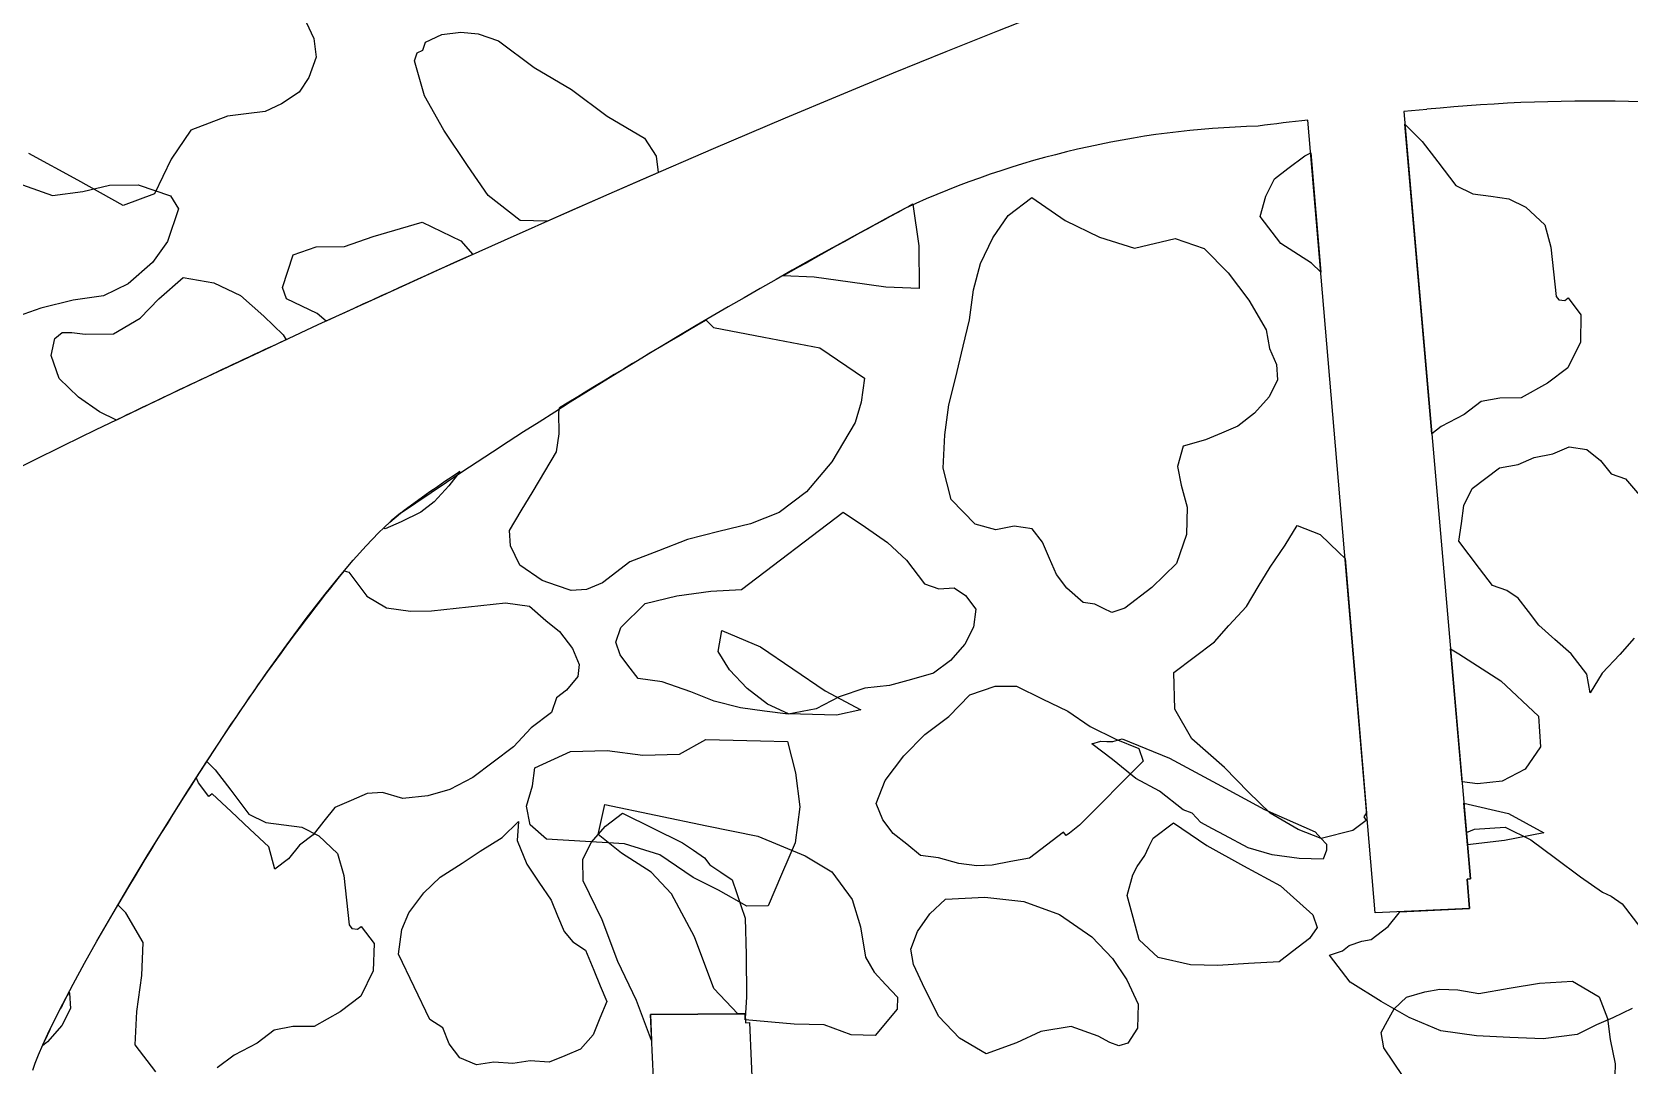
# Model space of a CAD drawing. Extents: x 1.3 to 15.6, y 3.2 to 7.5.
# Drawn here: x 2.768 to 4.389, y 5.241 to 6.29 of the extents above; entities that cross this region are included whole.
import ezdxf

# ---------------------------------------------------------------- set-up
doc = ezdxf.new("R2010")
doc.units = 0
doc.header["$MEASUREMENT"] = 0

msp = doc.modelspace()

# ---------------------------------------------------------------- linework, layer by layer
at = {"color": 7, "linetype": 'Continuous'}
for p, q in [((3.0467, 6.3), (3.0546, 6.2835)), ((3.1845, 6.2876), (3.2037, 6.2899)), ((3.2037, 6.2899), (3.2214, 6.2881)), ((3.0546, 6.2835), (3.0569, 6.2643)), ((3.165, 6.2716), (3.1679, 6.2797)), ((3.1679, 6.2797), (3.1845, 6.2876)), ((3.2214, 6.2881), (3.2418, 6.2809)), ((3.2418, 6.2809), (3.2781, 6.2541)), ((3.0569, 6.2643), (3.0496, 6.2439)), ((3.1566, 6.2608), (3.1595, 6.269)), ((3.1668, 6.2251), (3.1566, 6.2608)), ((3.1595, 6.269), (3.165, 6.2716)), ((3.0496, 6.2439), (3.0398, 6.2291)), ((3.2781, 6.2541), (3.3159, 6.2315)), ((3.0398, 6.2291), (3.0217, 6.2172)), ((3.1866, 6.1905), (3.1668, 6.2251)), ((3.3159, 6.2315), (3.3522, 6.2047)), ((3.0052, 6.2093), (2.986, 6.207)), ((3.0217, 6.2172), (3.0052, 6.2093)), ((4.1842, 6.2115), (4.1608, 6.2094)), ((4.1608, 6.2094), (4.2285, 5.4305)), ((2.9668, 6.2047), (2.9296, 6.1904)), ((2.986, 6.207), (2.9668, 6.2047)), ((3.3522, 6.2047), (3.39, 6.1821)), ((4.1317, 5.3957), (4.0635, 6.2005)), ((4.1619, 6.1964), (4.1796, 6.1789)), ((4.1892, 5.8822), (4.1619, 6.1964)), ((2.9296, 6.1904), (2.9098, 6.1608)), ((3.2104, 6.1544), (3.1866, 6.1905)), ((3.39, 6.1821), (3.402, 6.1641)), ((4.1796, 6.1789), (4.1953, 6.1583)), ((2.8151, 6.1395), (2.7651, 6.1666)), ((2.9098, 6.1608), (2.8927, 6.1256)), ((3.402, 6.1641), (3.404, 6.1474)), ((4.0432, 6.1513), (4.0604, 6.1643)), ((4.0604, 6.1643), (4.0663, 6.1672)), ((4.0663, 6.1672), (4.0765, 6.0462)), ((3.2316, 6.1239), (3.2104, 6.1544)), ((4.0295, 6.1408), (4.0432, 6.1513)), ((4.1953, 6.1583), (4.2136, 6.1342)), ((2.7484, 6.1387), (2.7893, 6.1239)), ((2.7893, 6.1239), (2.8201, 6.1282)), ((2.861, 6.114), (2.8151, 6.1395)), ((2.8201, 6.1282), (2.8471, 6.1344)), ((2.8471, 6.1344), (2.8761, 6.1349)), ((2.8761, 6.1349), (2.9091, 6.1238)), ((4.0209, 6.1235), (4.0295, 6.1408)), ((4.2136, 6.1342), (4.2309, 6.1257)), ((2.8927, 6.1256), (2.861, 6.114)), ((2.9091, 6.1238), (2.917, 6.1104)), ((3.2424, 6.1155), (3.2316, 6.1239)), ((3.2531, 6.1071), (3.2424, 6.1155)), ((3.6626, 6.1151), (3.6686, 6.0728)), ((3.7592, 6.1036), (3.7833, 6.1219)), ((3.7833, 6.1219), (3.8171, 6.0988)), ((4.015, 6.1027), (4.0209, 6.1235)), ((4.2309, 6.1257), (4.2491, 6.1232)), ((4.2491, 6.1232), (4.2673, 6.1207)), ((4.2673, 6.1207), (4.2846, 6.1122)), ((4.2846, 6.1122), (4.3038, 6.0942)), ((2.917, 6.1104), (2.9059, 6.0774)), ((3.1146, 6.0825), (3.1646, 6.0968)), ((3.1646, 6.0968), (3.2036, 6.078)), ((3.2639, 6.0986), (3.2531, 6.1071)), ((3.2776, 6.0983), (3.2639, 6.0986)), ((3.2912, 6.0981), (3.2776, 6.0983)), ((3.2915, 6.098), (3.2912, 6.0981)), ((3.7438, 6.0811), (3.7592, 6.1036)), ((3.8171, 6.0988), (3.8518, 6.0818)), ((4.0359, 6.0752), (4.015, 6.1027)), ((3.0858, 6.0724), (3.1146, 6.0825)), ((3.731, 6.055), (3.7438, 6.0811)), ((3.8518, 6.0818), (3.8873, 6.0707)), ((3.8873, 6.0707), (3.9287, 6.0805)), ((3.9287, 6.0805), (3.9582, 6.0703)), ((4.3038, 6.0942), (4.3099, 6.0717)), ((2.9059, 6.0774), (2.8908, 6.0559)), ((3.0226, 6.0308), (3.0337, 6.0638)), ((3.0337, 6.0638), (3.0568, 6.0719)), ((3.0568, 6.0719), (3.0858, 6.0724)), ((3.2036, 6.078), (3.2159, 6.0642)), ((3.6686, 6.0728), (3.6689, 6.0296)), ((3.9582, 6.0703), (3.9825, 6.0454)), ((4.0672, 6.0555), (4.0359, 6.0752)), ((4.3099, 6.0717), (4.3127, 6.0467)), ((2.8908, 6.0559), (2.866, 6.0342)), ((3.7242, 6.0282), (3.731, 6.055)), ((4.0765, 6.0462), (4.0672, 6.0555)), ((4.3127, 6.0467), (4.3155, 6.0216)), ((2.866, 6.0342), (2.8411, 6.0222)), ((2.8972, 6.0192), (2.922, 6.0409)), ((2.922, 6.0409), (2.953, 6.0355)), ((2.953, 6.0355), (2.9802, 6.0224)), ((3.0267, 6.0193), (3.0226, 6.0308)), ((3.5625, 6.041), (3.5309, 6.0424)), ((3.5989, 6.036), (3.5625, 6.041)), ((3.6352, 6.0311), (3.5989, 6.036)), ((3.6689, 6.0296), (3.6352, 6.0311)), ((3.9825, 6.0454), (4.0035, 6.0179)), ((2.8102, 6.0179), (2.7775, 6.0097)), ((2.8411, 6.0222), (2.8102, 6.0179)), ((2.8781, 5.9996), (2.8972, 6.0192)), ((2.9802, 6.0224), (3.0037, 6.0015)), ((3.0422, 6.0118), (3.0267, 6.0193)), ((3.7201, 5.9979), (3.7242, 6.0282)), ((4.0035, 6.0179), (4.021, 5.9878)), ((4.3155, 6.0216), (4.3181, 6.0182)), ((4.3181, 6.0182), (4.3241, 6.0174)), ((4.3241, 6.0174), (4.3276, 6.02)), ((4.3276, 6.02), (4.3406, 6.0028)), ((2.7775, 6.0097), (2.7486, 5.9996)), ((2.8513, 5.9837), (2.8781, 5.9996)), ((3.0037, 6.0015), (3.0234, 5.9825)), ((3.0578, 6.0043), (3.0422, 6.0118)), ((3.0672, 5.9965), (3.0578, 6.0043)), ((3.7134, 5.9711), (3.7201, 5.9979)), ((4.3406, 6.0028), (4.34, 5.9751)), ((2.7915, 5.979), (2.7991, 5.9849)), ((2.7991, 5.9849), (2.8088, 5.985)), ((2.8088, 5.985), (2.8223, 5.9833)), ((2.8223, 5.9833), (2.8513, 5.9837)), ((3.0234, 5.9825), (3.0263, 5.9776)), ((3.4527, 5.9974), (3.46, 5.9902)), ((3.46, 5.9902), (3.5111, 5.9802)), ((4.021, 5.9878), (4.0245, 5.9688)), ((2.7879, 5.9615), (2.7915, 5.979)), ((3.5111, 5.9802), (3.5682, 5.9693)), ((3.5682, 5.9693), (3.6133, 5.9385)), ((3.7058, 5.9382), (3.7134, 5.9711)), ((4.0245, 5.9688), (4.0315, 5.9524)), ((4.34, 5.9751), (4.3272, 5.9491)), ((2.796, 5.9384), (2.7879, 5.9615)), ((4.0315, 5.9524), (4.0325, 5.9369)), ((2.8156, 5.9194), (2.796, 5.9384)), ((3.6133, 5.9385), (3.61, 5.9142)), ((3.6991, 5.9114), (3.7058, 5.9382)), ((4.0325, 5.9369), (4.024, 5.9195)), ((4.3065, 5.9334), (4.2798, 5.9186)), ((4.3272, 5.9491), (4.3065, 5.9334)), ((2.8371, 5.9043), (2.8156, 5.9194)), ((4.024, 5.9195), (4.0094, 5.903)), ((4.2582, 5.9184), (4.2392, 5.9148)), ((4.2798, 5.9186), (4.2582, 5.9184)), ((2.8541, 5.8961), (2.8371, 5.9043)), ((3.3033, 5.9036), (3.3039, 5.9084)), ((3.3034, 5.882), (3.3033, 5.9036)), ((3.61, 5.9142), (3.6041, 5.8935)), ((3.6949, 5.8811), (3.6991, 5.9114)), ((4.0094, 5.903), (3.9922, 5.8899)), ((4.222, 5.9018), (4.1988, 5.8895)), ((4.2392, 5.9148), (4.222, 5.9018)), ((3.6041, 5.8935), (3.5921, 5.8735)), ((3.9922, 5.8899), (3.9758, 5.8829)), ((4.1988, 5.8895), (4.1892, 5.8822)), ((3.3009, 5.8638), (3.3034, 5.882)), ((3.5921, 5.8735), (3.5802, 5.8536)), ((3.6934, 5.8474), (3.6949, 5.8811)), ((3.937, 5.8697), (3.9311, 5.8489)), ((3.9594, 5.8759), (3.937, 5.8697)), ((3.9758, 5.8829), (3.9594, 5.8759)), ((4.3122, 5.8617), (4.3285, 5.8688)), ((4.3285, 5.8688), (4.3467, 5.8663)), ((3.289, 5.8439), (3.3009, 5.8638)), ((3.5802, 5.8536), (3.5544, 5.8231)), ((4.2768, 5.8511), (4.2932, 5.8582)), ((4.2932, 5.8582), (4.3122, 5.8617)), ((4.3467, 5.8663), (4.3606, 5.8551)), ((4.3606, 5.8551), (4.3711, 5.8414)), ((3.2025, 5.8433), (3.1914, 5.8294)), ((3.2028, 5.8439), (3.2025, 5.8433)), ((3.277, 5.8239), (3.289, 5.8439)), ((3.7014, 5.8154), (3.6934, 5.8474)), ((3.9311, 5.8489), (3.9347, 5.8299)), ((4.2303, 5.8266), (4.244, 5.8371)), ((4.244, 5.8371), (4.2578, 5.8476)), ((4.2578, 5.8476), (4.2768, 5.8511)), ((4.3711, 5.8414), (4.3858, 5.8363)), ((4.3858, 5.8363), (4.4337, 5.7804)), ((3.1914, 5.8294), (3.1768, 5.8129)), ((3.265, 5.804), (3.277, 5.8239)), ((3.5544, 5.8231), (3.5269, 5.8022)), ((3.9347, 5.8299), (3.9409, 5.8075)), ((4.2218, 5.8093), (4.2303, 5.8266)), ((3.1768, 5.8129), (3.163, 5.8025)), ((3.253, 5.784), (3.265, 5.804)), ((3.7258, 5.7905), (3.7014, 5.8154)), ((3.9409, 5.8075), (3.9402, 5.7798)), ((4.2193, 5.7911), (4.2218, 5.8093)), ((3.1432, 5.7928), (3.1268, 5.7858)), ((3.163, 5.8025), (3.1432, 5.7928)), ((3.4976, 5.7908), (3.4657, 5.7828)), ((3.4885, 5.7242), (3.5917, 5.8026)), ((3.5269, 5.8022), (3.4976, 5.7908)), ((3.5917, 5.8026), (3.6143, 5.7872)), ((3.6143, 5.7872), (3.6369, 5.7718)), ((3.7466, 5.7846), (3.7258, 5.7905)), ((3.7655, 5.7882), (3.7466, 5.7846)), ((3.7837, 5.7857), (3.7655, 5.7882)), ((4.0405, 5.7692), (4.0525, 5.7892)), ((4.0525, 5.7892), (4.0759, 5.7798)), ((4.2168, 5.773), (4.2193, 5.7911)), ((3.1268, 5.7858), (3.1252, 5.7865)), ((3.254, 5.7685), (3.253, 5.784)), ((3.4337, 5.7748), (3.4044, 5.7634)), ((3.4657, 5.7828), (3.4337, 5.7748)), ((3.6369, 5.7718), (3.656, 5.7538)), ((3.7942, 5.772), (3.7837, 5.7857)), ((3.8012, 5.7556), (3.7942, 5.772)), ((3.9402, 5.7798), (3.93, 5.7504)), ((4.0759, 5.7798), (4.095, 5.7618)), ((4.2273, 5.7592), (4.2168, 5.773)), ((3.2636, 5.7487), (3.254, 5.7685)), ((3.4044, 5.7634), (3.3751, 5.752)), ((3.8082, 5.7392), (3.8012, 5.7556)), ((4.0251, 5.7467), (4.0405, 5.7692)), ((4.095, 5.7618), (4.1012, 5.7557)), ((4.1012, 5.7557), (4.1231, 5.4972)), ((4.2377, 5.7454), (4.2273, 5.7592)), ((3.0853, 5.7431), (3.09, 5.7415)), ((3.09, 5.7415), (3.1083, 5.7174)), ((3.2862, 5.7332), (3.2636, 5.7487)), ((3.3751, 5.752), (3.3476, 5.731)), ((3.656, 5.7538), (3.6743, 5.7297)), ((3.8187, 5.7254), (3.8082, 5.7392)), ((3.93, 5.7504), (3.9051, 5.726)), ((4.0131, 5.7267), (4.0251, 5.7467)), ((4.2508, 5.7282), (4.2377, 5.7454)), ((3.3009, 5.7282), (3.2862, 5.7332)), ((3.3157, 5.7231), (3.3009, 5.7282)), ((3.3312, 5.724), (3.3157, 5.7231)), ((3.3476, 5.731), (3.3312, 5.724)), ((3.4229, 5.7177), (3.4574, 5.7223)), ((3.4574, 5.7223), (3.4885, 5.7242)), ((3.6743, 5.7297), (3.689, 5.7246)), ((3.689, 5.7246), (3.7046, 5.7256)), ((3.7046, 5.7256), (3.7159, 5.7179)), ((3.8352, 5.7109), (3.8187, 5.7254)), ((3.9051, 5.726), (3.8776, 5.7051)), ((4.0012, 5.7067), (4.0131, 5.7267)), ((4.2655, 5.7231), (4.2508, 5.7282)), ((4.2768, 5.7154), (4.2655, 5.7231)), ((3.1083, 5.7174), (3.1282, 5.7054)), ((3.1991, 5.705), (3.2241, 5.7078)), ((3.2241, 5.7078), (3.2492, 5.7105)), ((3.2492, 5.7105), (3.2734, 5.7072)), ((3.2734, 5.7072), (3.2899, 5.6926)), ((3.366, 5.6854), (3.3909, 5.7097)), ((3.3909, 5.7097), (3.4229, 5.7177)), ((3.7159, 5.7179), (3.7263, 5.7041)), ((3.8473, 5.7092), (3.8352, 5.7109)), ((3.856, 5.7049), (3.8473, 5.7092)), ((3.9831, 5.6876), (4.0012, 5.7067)), ((4.2873, 5.7017), (4.2768, 5.7154)), ((3.1282, 5.7054), (3.1525, 5.7021)), ((3.1525, 5.7021), (3.1741, 5.7023)), ((3.1741, 5.7023), (3.1991, 5.705)), ((3.2899, 5.6926), (3.3038, 5.6815)), ((3.7263, 5.7041), (3.7239, 5.6859)), ((3.8646, 5.7007), (3.856, 5.7049)), ((3.8776, 5.7051), (3.8646, 5.7007)), ((4.2977, 5.6879), (4.2873, 5.7017)), ((3.3038, 5.6815), (3.3169, 5.6643)), ((3.3609, 5.6706), (3.366, 5.6854)), ((3.4648, 5.6612), (3.4685, 5.6825)), ((3.4685, 5.6825), (3.5077, 5.666)), ((3.7239, 5.6859), (3.7153, 5.6686)), ((3.9685, 5.6711), (3.9831, 5.6876)), ((4.3142, 5.6733), (4.2977, 5.6879)), ((4.3946, 5.6747), (4.38, 5.6582)), ((3.3169, 5.6643), (3.3239, 5.6479)), ((3.3654, 5.6577), (3.3609, 5.6706)), ((3.3732, 5.6474), (3.3654, 5.6577)), ((3.4764, 5.6425), (3.4648, 5.6612)), ((3.5077, 5.666), (3.5407, 5.6436)), ((3.7153, 5.6686), (3.7007, 5.6521)), ((3.9479, 5.6554), (3.9685, 5.6711)), ((4.2082, 5.664), (4.2167, 5.6589)), ((4.2199, 5.5289), (4.2082, 5.664)), ((4.2167, 5.6589), (4.2592, 5.6315)), ((4.3308, 5.6587), (4.3142, 5.6733)), ((4.3465, 5.6381), (4.3308, 5.6587)), ((4.38, 5.6582), (4.362, 5.6391)), ((3.3239, 5.6479), (3.3223, 5.6358)), ((3.3837, 5.6336), (3.3732, 5.6474)), ((3.4942, 5.6236), (3.4764, 5.6425)), ((3.5407, 5.6436), (3.5736, 5.6213)), ((3.7007, 5.6521), (3.6835, 5.639)), ((3.9273, 5.6397), (3.9479, 5.6554)), ((3.3223, 5.6358), (3.3111, 5.6219)), ((3.4079, 5.6303), (3.3837, 5.6336)), ((3.4373, 5.6201), (3.4079, 5.6303)), ((3.6387, 5.6266), (3.6136, 5.6239)), ((3.6611, 5.6328), (3.6387, 5.6266)), ((3.6835, 5.639), (3.6611, 5.6328)), ((3.7203, 5.617), (3.7462, 5.6259)), ((3.7462, 5.6259), (3.7678, 5.626)), ((3.7678, 5.626), (3.7938, 5.6132)), ((3.9284, 5.6026), (3.9273, 5.6397)), ((4.2592, 5.6315), (4.2975, 5.5954)), ((4.35, 5.6191), (4.3465, 5.6381)), ((4.362, 5.6391), (4.35, 5.6191)), ((3.3008, 5.6141), (3.2957, 5.5993)), ((3.3111, 5.6219), (3.3008, 5.6141)), ((3.4607, 5.6108), (3.4373, 5.6201)), ((3.4876, 5.604), (3.4607, 5.6108)), ((3.5151, 5.6077), (3.4942, 5.6236)), ((3.5878, 5.6151), (3.5645, 5.6028)), ((3.5736, 5.6213), (3.6097, 5.6018)), ((3.6136, 5.6239), (3.5878, 5.6151)), ((3.6989, 5.5953), (3.7203, 5.617)), ((3.7938, 5.6132), (3.8198, 5.6004)), ((3.2957, 5.5993), (3.2751, 5.5837)), ((3.5118, 5.6007), (3.4876, 5.604)), ((3.536, 5.5974), (3.5118, 5.6007)), ((3.5362, 5.5979), (3.5151, 5.6077)), ((3.5645, 5.6028), (3.536, 5.5974)), ((3.5607, 5.5972), (3.5362, 5.5979)), ((3.5851, 5.5965), (3.5607, 5.5972)), ((3.6097, 5.6018), (3.5851, 5.5965)), ((3.6748, 5.577), (3.6989, 5.5953)), ((3.8198, 5.6004), (3.8424, 5.585)), ((3.9458, 5.5724), (3.9284, 5.6026)), ((4.2975, 5.5954), (4.2994, 5.5643)), ((3.2751, 5.5837), (3.2571, 5.5645)), ((3.6533, 5.5553), (3.6748, 5.577)), ((3.8424, 5.585), (3.8684, 5.5722)), ((3.2571, 5.5645), (3.2364, 5.5488)), ((3.315, 5.5597), (3.3521, 5.5608)), ((3.3521, 5.5608), (3.3885, 5.5559)), ((3.4256, 5.557), (3.4523, 5.5718)), ((3.4523, 5.5718), (3.48, 5.5711)), ((3.48, 5.5711), (3.5077, 5.5705)), ((3.5077, 5.5705), (3.5353, 5.5698)), ((3.5353, 5.5698), (3.5433, 5.5378)), ((3.8441, 5.5673), (3.8533, 5.5701)), ((3.865, 5.5514), (3.8441, 5.5673)), ((3.8533, 5.5701), (3.8594, 5.5699)), ((3.8594, 5.5699), (3.8655, 5.5697)), ((3.8655, 5.5697), (3.8748, 5.5725)), ((3.8684, 5.5722), (3.8918, 5.5628)), ((3.8748, 5.5725), (3.9231, 5.5527)), ((3.8918, 5.5628), (3.8962, 5.5499)), ((3.9789, 5.5433), (3.9458, 5.5724)), ((4.2994, 5.5643), (4.284, 5.5418)), ((2.9458, 5.5495), (2.9545, 5.5409)), ((3.2364, 5.5488), (3.2158, 5.5331)), ((3.2788, 5.5431), (3.315, 5.5597)), ((3.3885, 5.5559), (3.4256, 5.557)), ((3.6345, 5.5301), (3.6533, 5.5553)), ((3.8962, 5.5499), (3.8318, 5.4847)), ((3.8889, 5.5323), (3.865, 5.5514)), ((3.9231, 5.5527), (3.9713, 5.5268)), ((2.9375, 5.5279), (2.9352, 5.5332)), ((2.948, 5.5141), (2.9375, 5.5279)), ((2.9545, 5.5409), (2.9702, 5.5202)), ((3.2158, 5.5331), (3.1925, 5.5209)), ((3.2763, 5.5249), (3.2788, 5.5431)), ((3.5433, 5.5378), (3.5479, 5.5033)), ((3.6251, 5.5067), (3.6345, 5.5301)), ((3.913, 5.5194), (3.8889, 5.5323)), ((4.0032, 5.5183), (3.9789, 5.5433)), ((4.2357, 5.5268), (4.2199, 5.5289)), ((4.2607, 5.5295), (4.2357, 5.5268)), ((4.284, 5.5418), (4.2607, 5.5295)), ((2.9514, 5.5167), (2.948, 5.5141)), ((2.9705, 5.4987), (2.9514, 5.5167)), ((2.9702, 5.5202), (2.9885, 5.4961)), ((3.1087, 5.5169), (3.0923, 5.5099)), ((3.1243, 5.5179), (3.1087, 5.5169)), ((3.145, 5.5119), (3.1243, 5.5179)), ((3.1701, 5.5147), (3.145, 5.5119)), ((3.1925, 5.5209), (3.1701, 5.5147)), ((3.2704, 5.5041), (3.2763, 5.5249)), ((3.9368, 5.5003), (3.913, 5.5194)), ((3.9713, 5.5268), (4.0194, 5.5009)), ((4.025, 5.4969), (4.0032, 5.5183)), ((2.9897, 5.4807), (2.9705, 5.4987)), ((2.9885, 5.4961), (3.0059, 5.4876)), ((3.076, 5.5029), (3.0648, 5.489)), ((3.0923, 5.5099), (3.076, 5.5029)), ((3.274, 5.4851), (3.2704, 5.5041)), ((3.343, 5.4753), (3.35, 5.5057)), ((3.35, 5.5057), (3.4017, 5.495)), ((3.3507, 5.4838), (3.3679, 5.4969)), ((3.3679, 5.4969), (3.4286, 5.467)), ((3.5479, 5.5033), (3.5429, 5.467)), ((3.6321, 5.4903), (3.6251, 5.5067)), ((3.9459, 5.497), (3.9368, 5.5003)), ((3.9548, 5.4876), (3.9459, 5.497)), ((4.0194, 5.5009), (4.0707, 5.478)), ((4.0536, 5.4806), (4.025, 5.4969)), ((4.1231, 5.4972), (4.1201, 5.4932)), ((4.2218, 5.507), (4.2669, 5.4966)), ((4.2255, 5.4649), (4.2218, 5.507)), ((4.2669, 5.4966), (4.303, 5.4771)), ((3.0088, 5.4627), (2.9897, 5.4807)), ((3.0059, 5.4876), (3.024, 5.4851)), ((3.024, 5.4851), (3.0422, 5.4827)), ((3.0422, 5.4827), (3.0595, 5.4741)), ((3.0648, 5.489), (3.0537, 5.475)), ((3.2456, 5.4723), (3.2622, 5.4886)), ((3.2622, 5.4886), (3.2608, 5.4693)), ((3.2905, 5.4705), (3.274, 5.4851)), ((3.3361, 5.4673), (3.3507, 5.4838)), ((3.4017, 5.495), (3.4533, 5.4842)), ((3.4533, 5.4842), (3.505, 5.4735)), ((3.6426, 5.4765), (3.6321, 5.4903)), ((3.8284, 5.4821), (3.8215, 5.4768)), ((3.8318, 5.4847), (3.8284, 5.4821)), ((3.9064, 5.4715), (3.927, 5.4872)), ((3.927, 5.4872), (3.9609, 5.4641)), ((3.9668, 5.4811), (3.9548, 5.4876)), ((3.9789, 5.4746), (3.9668, 5.4811)), ((4.077, 5.4713), (4.0536, 5.4806)), ((4.1089, 5.4793), (4.077, 5.4713)), ((4.1227, 5.4897), (4.1089, 5.4793)), ((4.1201, 5.4932), (4.1227, 5.4897)), ((4.2244, 5.4774), (4.2325, 5.4809)), ((4.2325, 5.4809), (4.2636, 5.4829)), ((4.2636, 5.4829), (4.2896, 5.4701)), ((3.0399, 5.4646), (3.0288, 5.4507)), ((3.0537, 5.475), (3.0399, 5.4646)), ((3.0595, 5.4741), (3.0787, 5.4561)), ((3.2233, 5.4584), (3.2456, 5.4723)), ((3.2608, 5.4693), (3.2708, 5.4453)), ((3.3303, 5.4682), (3.2905, 5.4705)), ((3.3276, 5.4499), (3.3361, 5.4673)), ((3.37, 5.4659), (3.3303, 5.4682)), ((3.3669, 5.4563), (3.343, 5.4753)), ((3.4056, 5.4548), (3.37, 5.4659)), ((3.4286, 5.467), (3.4399, 5.4593)), ((3.505, 5.4735), (3.5533, 5.4537)), ((3.5429, 5.467), (3.5293, 5.4349)), ((3.6565, 5.4654), (3.6426, 5.4765)), ((3.6704, 5.4542), (3.6565, 5.4654)), ((3.7982, 5.4646), (3.781, 5.4515)), ((3.8154, 5.4776), (3.7982, 5.4646)), ((3.818, 5.4742), (3.8154, 5.4776)), ((3.8215, 5.4768), (3.818, 5.4742)), ((3.8978, 5.4542), (3.9021, 5.4629)), ((3.9021, 5.4629), (3.9064, 5.4715)), ((3.9609, 5.4641), (3.9982, 5.4436)), ((4.0029, 5.4617), (3.9789, 5.4746)), ((4.0707, 5.478), (4.0766, 5.4717)), ((4.0766, 5.4717), (4.0825, 5.4654)), ((4.0825, 5.4654), (4.0823, 5.4593)), ((4.2285, 5.4305), (4.2244, 5.4774)), ((4.263, 5.4692), (4.2255, 5.4649)), ((4.303, 5.4771), (4.263, 5.4692)), ((4.2896, 5.4701), (4.3148, 5.4512)), ((3.015, 5.4402), (3.0088, 5.4627)), ((3.0288, 5.4507), (3.015, 5.4402)), ((3.0787, 5.4561), (3.0849, 5.4337)), ((3.205, 5.4461), (3.2233, 5.4584)), ((3.3278, 5.4283), (3.3276, 5.4499)), ((3.3969, 5.437), (3.3669, 5.4563)), ((3.4394, 5.4317), (3.4056, 5.4548)), ((3.4399, 5.4593), (3.4512, 5.4516)), ((3.4512, 5.4516), (3.4564, 5.4447)), ((3.5533, 5.4537), (3.5803, 5.4376)), ((3.6885, 5.4518), (3.6704, 5.4542)), ((3.7093, 5.4458), (3.6885, 5.4518)), ((3.762, 5.4479), (3.743, 5.4443)), ((3.781, 5.4515), (3.762, 5.4479)), ((3.8901, 5.4429), (3.8978, 5.4542)), ((4.0272, 5.4548), (4.0029, 5.4617)), ((4.0546, 5.4509), (4.0272, 5.4548)), ((4.079, 5.4502), (4.0546, 5.4509)), ((4.0823, 5.4593), (4.079, 5.4502)), ((4.3148, 5.4512), (4.34, 5.4324)), ((3.0849, 5.4337), (3.0876, 5.4086)), ((3.166, 5.416), (3.1827, 5.4322)), ((3.1827, 5.4322), (3.205, 5.4461)), ((3.2708, 5.4453), (3.283, 5.427)), ((3.4176, 5.415), (3.3969, 5.437)), ((3.4654, 5.4189), (3.4394, 5.4317)), ((3.4564, 5.4447), (3.4677, 5.437)), ((3.4677, 5.437), (3.479, 5.4293)), ((3.5293, 5.4349), (3.5157, 5.4028)), ((3.5803, 5.4376), (3.6009, 5.4095)), ((3.7275, 5.4434), (3.7093, 5.4458)), ((3.743, 5.4443), (3.7275, 5.4434)), ((3.8799, 5.4135), (3.8859, 5.4343)), ((3.8859, 5.4343), (3.8901, 5.4429)), ((3.9982, 5.4436), (4.0355, 5.4231)), ((4.225, 5.4301), (4.2285, 5.4305)), ((4.2285, 5.4305), (4.225, 5.4301)), ((4.34, 5.4324), (4.3513, 5.4247)), ((3.151, 5.3957), (3.166, 5.416)), ((3.283, 5.427), (3.2953, 5.4087)), ((3.347, 5.3887), (3.3278, 5.4283)), ((3.4408, 5.3715), (3.4176, 5.415)), ((3.494, 5.4027), (3.4654, 5.4189)), ((3.479, 5.4293), (3.4834, 5.4164)), ((3.4834, 5.4164), (3.4878, 5.4034)), ((4.0355, 5.4231), (4.0685, 5.3939)), ((4.2276, 5.4003), (4.225, 5.4301)), ((4.225, 5.4301), (4.2276, 5.4003)), ((4.3513, 5.4247), (4.3626, 5.4169)), ((4.3626, 5.4169), (4.3712, 5.4127)), ((2.8638, 5.3959), (2.8557, 5.404)), ((3.0876, 5.4086), (3.0904, 5.3836)), ((3.2953, 5.4087), (3.3019, 5.3927)), ((3.4878, 5.4034), (3.4922, 5.3905)), ((3.5157, 5.4028), (3.494, 5.4027)), ((3.6009, 5.4095), (3.6092, 5.3817)), ((3.6799, 5.3949), (3.6957, 5.4097)), ((3.6957, 5.4097), (3.7355, 5.4116)), ((3.7355, 5.4116), (3.7751, 5.4073)), ((3.7751, 5.4073), (3.8114, 5.394)), ((3.8861, 5.391), (3.8799, 5.4135)), ((4.2276, 5.4003), (4.1317, 5.3957)), ((4.1569, 5.3969), (4.2276, 5.4003)), ((4.3712, 5.4127), (4.3825, 5.405)), ((4.3825, 5.405), (4.427, 5.3465)), ((2.8813, 5.3658), (2.8638, 5.3959)), ((3.0904, 5.3836), (3.093, 5.3801)), ((3.099, 5.3793), (3.1025, 5.3819)), ((3.1025, 5.3819), (3.1156, 5.3647)), ((3.144, 5.3788), (3.151, 5.3957)), ((3.3019, 5.3927), (3.3085, 5.3768)), ((3.3629, 5.3464), (3.347, 5.3887)), ((3.4922, 5.3905), (3.4933, 5.3533)), ((3.6672, 5.377), (3.6799, 5.3949)), ((3.8114, 5.394), (3.8443, 5.3716)), ((3.8923, 5.3686), (3.8861, 5.391)), ((4.0685, 5.3939), (4.0729, 5.381)), ((4.1278, 5.3688), (4.145, 5.3818)), ((4.145, 5.3818), (4.1561, 5.3957)), ((4.1561, 5.3957), (4.1569, 5.3969)), ((2.8798, 5.3321), (2.8813, 5.3658)), ((3.093, 5.3801), (3.099, 5.3793)), ((3.1403, 5.3538), (3.144, 5.3788)), ((3.3085, 5.3768), (3.3175, 5.3664)), ((3.3175, 5.3664), (3.3304, 5.3578)), ((3.4606, 5.3189), (3.4408, 5.3715)), ((3.6092, 5.3817), (3.6144, 5.351)), ((3.6605, 5.3588), (3.6672, 5.377)), ((3.8443, 5.3716), (3.8651, 5.3496)), ((3.9115, 5.3506), (3.8923, 5.3686)), ((4.0652, 5.3697), (4.048, 5.3566)), ((4.0729, 5.381), (4.0652, 5.3697)), ((4.1054, 5.3626), (4.1183, 5.367)), ((4.1183, 5.367), (4.1278, 5.3688)), ((3.1156, 5.3647), (3.1149, 5.3371)), ((3.1724, 5.2876), (3.1403, 5.3538)), ((3.3304, 5.3578), (3.3387, 5.3378)), ((3.4933, 5.3533), (3.4936, 5.3101)), ((3.6144, 5.351), (3.6231, 5.3355)), ((3.6631, 5.3434), (3.6605, 5.3588)), ((3.8651, 5.3496), (3.8797, 5.3278)), ((3.9444, 5.343), (3.9115, 5.3506)), ((4.048, 5.3566), (4.0342, 5.3462)), ((4.0855, 5.3529), (4.0985, 5.3573)), ((4.1065, 5.3254), (4.0855, 5.3529)), ((4.0985, 5.3573), (4.1054, 5.3626)), ((3.1149, 5.3371), (3.1021, 5.3111)), ((3.3387, 5.3378), (3.3453, 5.3218)), ((3.3821, 5.3068), (3.3629, 5.3464)), ((3.6231, 5.3355), (3.635, 5.3229)), ((3.6746, 5.3186), (3.6631, 5.3434)), ((3.972, 5.3423), (3.9444, 5.343)), ((4.0031, 5.3443), (3.972, 5.3423)), ((4.0342, 5.3462), (4.0031, 5.3443)), ((2.8749, 5.2958), (2.8798, 5.3321)), ((3.3453, 5.3218), (3.3519, 5.3059)), ((3.4847, 5.2933), (3.4606, 5.3189)), ((3.635, 5.3229), (3.6468, 5.3103)), ((3.689, 5.2907), (3.6746, 5.3186)), ((3.8797, 5.3278), (3.8912, 5.303)), ((4.1377, 5.3057), (4.1065, 5.3254)), ((4.182, 5.3157), (4.1973, 5.3183)), ((4.1973, 5.3183), (4.2157, 5.3177)), ((4.2157, 5.3177), (4.237, 5.314)), ((4.237, 5.314), (4.2677, 5.3192)), ((4.2677, 5.3192), (4.2984, 5.3244)), ((4.2984, 5.3244), (4.3321, 5.3265)), ((4.3321, 5.3265), (4.3591, 5.3104)), ((2.806, 5.3154), (2.8065, 5.3143)), ((2.8065, 5.3143), (2.8074, 5.2988)), ((3.1021, 5.3111), (3.0814, 5.2954)), ((3.3519, 5.3059), (3.3449, 5.2889)), ((3.3974, 5.2661), (3.3821, 5.3068)), ((3.4936, 5.3101), (3.4924, 5.289)), ((3.6468, 5.3103), (3.6465, 5.2981)), ((3.8912, 5.303), (3.8905, 5.2786)), ((4.1663, 5.2895), (4.1377, 5.3057)), ((4.1509, 5.2983), (4.1635, 5.3101)), ((4.1635, 5.3101), (4.182, 5.3157)), ((4.3591, 5.3104), (4.3677, 5.2887)), ((2.8074, 5.2988), (2.7989, 5.2814)), ((2.8733, 5.262), (2.8749, 5.2958)), ((3.0814, 5.2954), (3.0547, 5.2805)), ((3.1853, 5.279), (3.1724, 5.2876)), ((3.3449, 5.2889), (3.3379, 5.272)), ((3.4922, 5.2934), (3.3962, 5.2926)), ((3.3962, 5.2926), (3.4922, 5.2934)), ((3.3962, 5.2926), (3.3974, 5.2661)), ((3.4272, 4.6099), (3.3962, 5.2926)), ((3.4922, 5.2934), (3.4847, 5.2933)), ((3.4924, 5.289), (3.4922, 5.2934)), ((3.4924, 5.2873), (3.4922, 5.2934)), ((3.4922, 5.2934), (3.4926, 5.2842)), ((3.5421, 5.2829), (3.4924, 5.2873)), ((3.6465, 5.2981), (3.6243, 5.2712)), ((3.7098, 5.2687), (3.689, 5.2907)), ((4.1379, 5.2742), (4.1444, 5.2862)), ((4.1444, 5.2862), (4.1509, 5.2983)), ((4.1984, 5.2759), (4.1663, 5.2895)), ((4.3729, 5.2891), (4.3565, 5.2821)), ((4.3677, 5.2887), (4.3701, 5.2672)), ((4.3927, 5.2987), (4.3729, 5.2891)), ((2.7989, 5.2814), (2.7843, 5.2649)), ((3.0141, 5.2768), (2.9969, 5.2637)), ((3.0331, 5.2804), (3.0141, 5.2768)), ((3.0547, 5.2805), (3.0331, 5.2804)), ((3.192, 5.263), (3.1853, 5.279)), ((3.3379, 5.272), (3.3252, 5.2574)), ((3.4926, 5.2842), (3.4967, 5.2844)), ((3.4967, 5.2844), (3.5252, 4.5933)), ((3.5726, 5.282), (3.5421, 5.2829)), ((3.5998, 5.272), (3.5726, 5.282)), ((3.6243, 5.2712), (3.5998, 5.272)), ((3.7368, 5.2526), (3.7098, 5.2687)), ((3.7925, 5.2754), (3.7677, 5.2639)), ((3.8233, 5.2806), (3.7925, 5.2754)), ((3.8505, 5.2706), (3.8233, 5.2806)), ((3.8625, 5.2641), (3.8505, 5.2706)), ((3.8905, 5.2786), (3.8808, 5.2636)), ((4.1405, 5.2588), (4.1379, 5.2742)), ((4.2347, 5.2709), (4.1984, 5.2759)), ((4.2685, 5.2694), (4.2347, 5.2709)), ((4.3022, 5.2679), (4.2685, 5.2694)), ((4.3367, 5.2724), (4.3022, 5.2679)), ((4.3565, 5.2821), (4.3367, 5.2724)), ((2.7843, 5.2649), (2.779, 5.2609)), ((2.8943, 5.2345), (2.8733, 5.262)), ((2.9969, 5.2637), (2.9737, 5.2515)), ((3.2026, 5.2487), (3.192, 5.263)), ((3.3252, 5.2574), (3.3093, 5.2508)), ((3.7677, 5.2639), (3.7368, 5.2526)), ((3.8716, 5.2608), (3.8625, 5.2641)), ((3.8808, 5.2636), (3.8716, 5.2608)), ((4.1698, 5.2152), (4.1405, 5.2588)), ((4.3701, 5.2672), (4.3754, 5.2426)), ((2.9737, 5.2515), (2.9565, 5.2384)), ((3.2195, 5.2417), (3.2026, 5.2487)), ((3.2371, 5.2443), (3.2195, 5.2417)), ((3.2564, 5.2429), (3.2371, 5.2443)), ((3.274, 5.2455), (3.2564, 5.2429)), ((3.2933, 5.2442), (3.274, 5.2455)), ((3.3093, 5.2508), (3.2933, 5.2442)), ((4.3754, 5.2426), (4.3747, 5.2182))]:
    msp.add_line(p, q, dxfattribs=at)
at = {"color": 7, "linetype": 'Continuous', "flags": 128}
for points in [[(3.7991, 6.3108), (3.7483, 6.2909), (3.696, 6.27), (3.6425, 6.2482), (3.5881, 6.2257), (3.5329, 6.2026), (3.4599, 6.1715), (3.3864, 6.1397), (3.3129, 6.1075), (3.2478, 6.0785), (3.1835, 6.0496), (3.1204, 6.0209), (3.0587, 5.9926), (2.9989, 5.9648), (2.9413, 5.9377), (2.904, 5.92), (2.868, 5.9028), (2.8333, 5.886), (2.8001, 5.8698), (2.7685, 5.8543), (2.7391, 5.8396)], [(3.2915, 6.098), (3.3544, 6.1257), (3.404, 6.1474)], [(3.6626, 6.1151), (3.6583, 6.1129), (3.655, 6.1112)], [(2.7692, 5.236), (2.7717, 5.2432), (2.775, 5.2517), (2.7794, 5.2618), (2.7846, 5.273), (2.7906, 5.2854), (2.7998, 5.3035), (2.8102, 5.3233), (2.8218, 5.3446), (2.8344, 5.3671), (2.8507, 5.3954), (2.868, 5.4248), (2.8864, 5.4553), (2.9055, 5.4863), (2.9253, 5.5176), (2.9455, 5.549), (2.9659, 5.58), (2.9864, 5.6104), (3.0069, 5.6398), (3.0271, 5.668), (3.0468, 5.6947), (3.0659, 5.7194), (3.0804, 5.7373), (3.0943, 5.7538), (3.1075, 5.7685), (3.12, 5.7815), (3.1317, 5.7925), (3.1424, 5.8014)], [(3.1424, 5.8014), (3.1331, 5.7937), (3.1252, 5.7865)]]:
    msp.add_lwpolyline(points, dxfattribs=at)
at = {"color": 7, "linetype": 'Continuous'}
for centre, radius, start, end in [((4.3514, 4.5255), 1.6943, 80.8769, 95.6624), ((4.0362, 5.2832), 0.9115, 91.4645, 114.7229), ((4.2863, 4.1338), 2.0787, 96.1525, 97.5556), ((6.2375, 1.2587), 5.4968, 118.0224, 124.2681), ((6.5189, 0.7968), 6.0369, 118.3202, 119.66636), ((9.9557, -8.9297), 16.4391, 114.20402, 114.77347), ((6.906, 0.0546), 6.8733, 120.16016, 121.60535), ((8.7434, -6.3251), 13.5662, 114.92446, 115.72891), ((3.8734, 4.8267), 1.2183, 123.3967, 126.8688), ((4.7685, 4.3818), 2.1648, 141.0369, 147.8703), ((6.03, 3.5395), 3.6814, 146.9082, 149.572), ((3.6073, 4.8842), 0.9099, 151.7171, 155.5475)]:
    msp.add_arc(centre, radius, start, end, dxfattribs=at)

doc.saveas('drawing.dxf')
